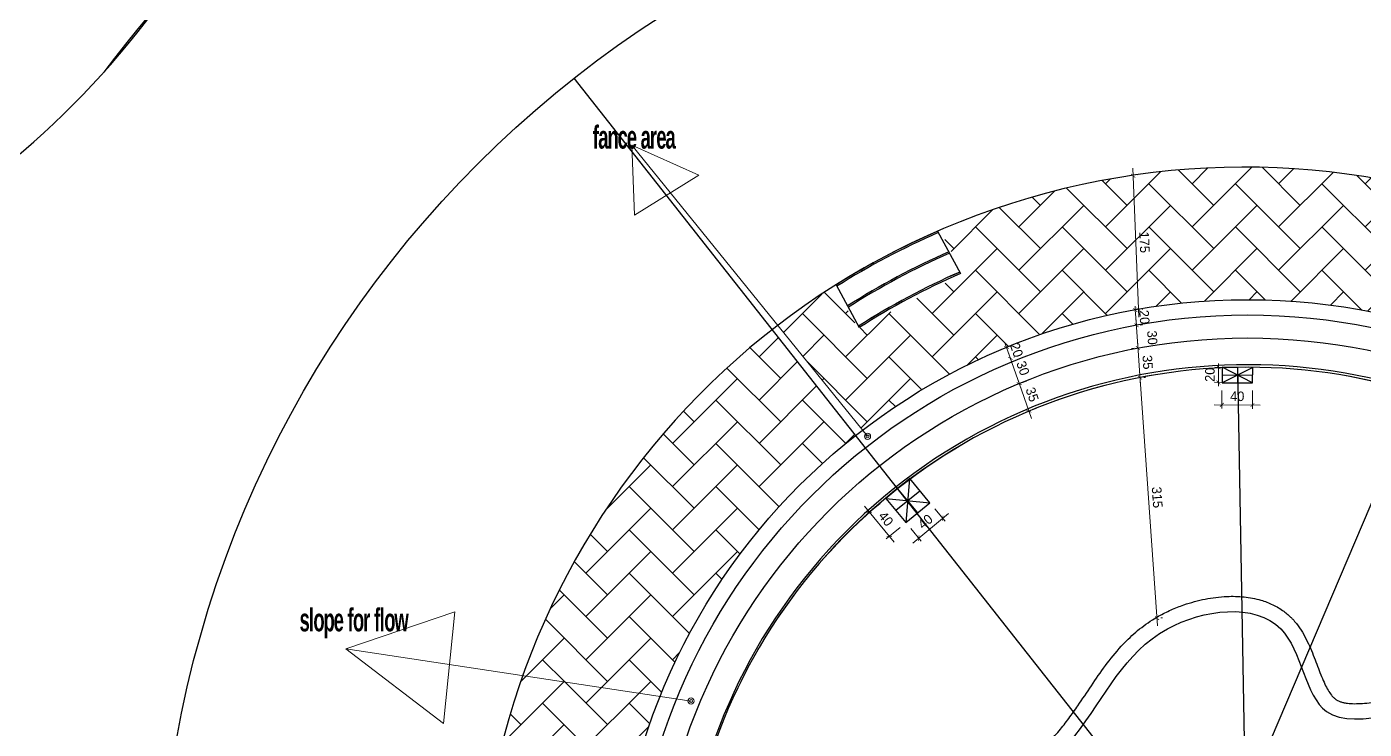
# Model space of a CAD drawing. Header units: inches. Extents: x -291016 to -124071, y 25078 to 137196.
# Drawn here: x -186686 to -184939, y 42354 to 43272 of the extents above; entities that cross this region are included whole.
import ezdxf

# ---------------------------------------------------------------- set-up
doc = ezdxf.new("R2010")
doc.units = ezdxf.units.IN
doc.header["$MEASUREMENT"] = 0
doc.layers.add('DOOR', color=112, linetype='Continuous', lineweight=20)
doc.layers.add('WALL SEC', color=7, linetype='Continuous', lineweight=50)
doc.dimstyles.new('50PEA1', dxfattribs={"dimscale": 0, "dimtxt": 12.5, "dimasz": 5, "dimexe": 5, "dimexo": 10, "dimgap": 5, "dimtad": 1, "dimdec": 0, "dimdsep": 46, "dimtxsty": 'Standard', "dimblk1": 'ARCHTICK', "dimblk2": 'ARCHTICK', "dimsah": 1, "dimcen": 2.5, "dimdle": 10, "dimclrd": 8, "dimclre": 8, "dimclrt": 7, "dimadec": 0, "dimazin": 0, "dimtfac": 1, "dimtdec": 0, "dimtix": 1, "dimtmove": 2, "dimatfit": 3, "dimldrblk": 'ARCHTICK', "dimfxl": 1, "dimtolj": 1, "dimtzin": 0, "dimlwd": 13, "dimlwe": 13, "dimarcsym": 0})
pattern_1 = [(45, (-217295, 2054.5), (4e-15, 56.568542), [120, -40]), (135, (-217266.716, 2082.784), (4e-15, 56.568542), [120, -40])]

# ---------------------------------------------------------------- blocks, each defined once
blk = doc.blocks.new('_ArchTick')
at = {"color": 0, "const_width": 0.15}
blk.add_lwpolyline([(-0.5, -0.5), (0.5, 0.5)], dxfattribs=at)
blk = doc.blocks.new('*D253')
at = {"layer": 'Defpoints', "color": 0, "linetype": 'Continuous', "ltscale": 0.2, "transparency": 16777216}
for p in [(-185506.5, 42649.6), (-185537.8, 42623.8), (-185489.7, 42629.3)]:
    blk.add_point(p, dxfattribs=at)
at = {"layer": 'DOOR', "color": 8, "lineweight": 13, "ltscale": 0.2, "transparency": 16777216}
blk.add_line((-185528.7, 42597), (-185482, 42635.7), dxfattribs=at)
at = {"layer": 'DOOR', "color": 8, "linetype": 'Continuous', "lineweight": 13, "ltscale": 0.2, "transparency": 16777216}
for p, q in [((-185500.1, 42641.9), (-185486.5, 42625.4)), ((-185531.5, 42616.1), (-185517.8, 42599.6))]:
    blk.add_line(p, q, dxfattribs=at)
at = {"layer": 'DOOR', "color": 8, "linetype": 'Continuous', "lineweight": 13, "ltscale": 0.2, "transparency": 16777216, "xscale": 5, "yscale": 5, "zscale": 5}
for p, rotation in [((-185489.7, 42629.3), 39.55422787018), ((-185521, 42603.4), 219.5542278701799)]:
    blk.add_blockref('_ArchTick', p, dxfattribs=dict(at, rotation=rotation))
at = {"layer": 'DOOR', "color": 7, "linetype": 'Continuous', "ltscale": 0.2, "transparency": 16777216, "insert": (-185512.5, 42625), "char_height": 12.5, "attachment_point": 5, "rotation": 39.5542}
blk.add_mtext('\\A1;40', dxfattribs=at)
blk = doc.blocks.new('*D254')
at = {"layer": 'Defpoints', "color": 0, "linetype": 'Continuous', "ltscale": 0.2, "transparency": 16777216}
for p in [(-185563.9, 42655.3), (-185537.8, 42623.8), (-185559.7, 42605.7)]:
    blk.add_point(p, dxfattribs=at)
at = {"layer": 'DOOR', "color": 8, "lineweight": 13, "ltscale": 0.2, "transparency": 16777216}
blk.add_line((-185592.1, 42645), (-185553.3, 42598), dxfattribs=at)
at = {"layer": 'DOOR', "color": 8, "linetype": 'Continuous', "lineweight": 13, "ltscale": 0.2, "transparency": 16777216}
for p, q in [((-185571.6, 42648.9), (-185589.6, 42634.1)), ((-185545.5, 42617.4), (-185563.5, 42602.6))]:
    blk.add_line(p, q, dxfattribs=at)
at = {"layer": 'DOOR', "color": 8, "linetype": 'Continuous', "lineweight": 13, "ltscale": 0.2, "transparency": 16777216, "xscale": 5, "yscale": 5, "zscale": 5}
for p, rotation in [((-185585.7, 42637.3), 129.5542278701934), ((-185559.7, 42605.7), 309.5542278701934)]:
    blk.add_blockref('_ArchTick', p, dxfattribs=dict(at, rotation=rotation))
at = {"layer": 'DOOR', "color": 7, "linetype": 'Continuous', "ltscale": 0.2, "transparency": 16777216, "insert": (-185564, 42628.7), "char_height": 12.5, "attachment_point": 5, "rotation": 309.5542}
blk.add_mtext('\\A1;40', dxfattribs=at)
blk = doc.blocks.new('*D255')
at = {"layer": 'Defpoints', "color": 0, "linetype": 'Continuous', "ltscale": 0.2, "transparency": 16777216}
for p in [(-185124.8, 42806.6), (-185084.8, 42806.3), (-185085.1, 42777.4)]:
    blk.add_point(p, dxfattribs=at)
at = {"layer": 'DOOR', "color": 8, "linetype": 'Continuous', "lineweight": 13, "ltscale": 0.2, "transparency": 16777216}
for p, q in [((-185124.9, 42796.6), (-185125.1, 42772.7)), ((-185084.9, 42796.3), (-185085.1, 42772.4))]:
    blk.add_line(p, q, dxfattribs=at)
at = {"layer": 'DOOR', "color": 8, "lineweight": 13, "ltscale": 0.2, "transparency": 16777216}
blk.add_line((-185135.1, 42777.8), (-185075.1, 42777.3), dxfattribs=at)
at = {"layer": 'DOOR', "color": 8, "linetype": 'Continuous', "lineweight": 13, "ltscale": 0.2, "transparency": 16777216, "xscale": 5, "yscale": 5, "zscale": 5}
for p, rotation in [((-185125.1, 42777.7), 179.5496749645594), ((-185085.1, 42777.4), 359.5496749645595)]:
    blk.add_blockref('_ArchTick', p, dxfattribs=dict(at, rotation=rotation))
at = {"layer": 'DOOR', "color": 7, "linetype": 'Continuous', "ltscale": 0.2, "transparency": 16777216, "insert": (-185105, 42788.8), "char_height": 12.5, "attachment_point": 5, "rotation": 359.5497}
blk.add_mtext('\\A1;40', dxfattribs=at)
blk = doc.blocks.new('*D256')
at = {"layer": 'Defpoints', "color": 0, "linetype": 'Continuous', "ltscale": 0.2, "transparency": 16777216}
for p in [(-185084.7, 42826.5), (-185129.6, 42806.9), (-185084.8, 42806.5)]:
    blk.add_point(p, dxfattribs=at)
at = {"layer": 'DOOR', "color": 8, "lineweight": 13, "ltscale": 0.2, "transparency": 16777216}
for p, q in [((-185129.4, 42826.9), (-185129.4, 42831.9)), ((-185129.4, 42826.9), (-185129.6, 42806.9)), ((-185129.6, 42806.9), (-185129.6, 42801.9))]:
    blk.add_line(p, q, dxfattribs=at)
at = {"layer": 'DOOR', "color": 8, "linetype": 'Continuous', "lineweight": 13, "ltscale": 0.2, "transparency": 16777216}
for p, q in [((-185094.7, 42826.6), (-185134.4, 42826.9)), ((-185094.8, 42806.6), (-185134.6, 42806.9))]:
    blk.add_line(p, q, dxfattribs=at)
at = {"layer": 'DOOR', "color": 8, "linetype": 'Continuous', "lineweight": 13, "ltscale": 0.2, "transparency": 16777216, "xscale": 5, "yscale": 5, "zscale": 5}
for p, rotation in [((-185129.4, 42826.9), 269.5496749646015), ((-185129.6, 42806.9), 89.5496749646015)]:
    blk.add_blockref('_ArchTick', p, dxfattribs=dict(at, rotation=rotation))
at = {"layer": 'DOOR', "color": 7, "linetype": 'Continuous', "ltscale": 0.2, "transparency": 16777216, "insert": (-185140.7, 42817), "char_height": 12.5, "attachment_point": 5, "rotation": 89.5497}
blk.add_mtext('\\A1;20', dxfattribs=at)
blk = doc.blocks.new('*D265')
at = {"layer": 'Defpoints', "color": 0, "linetype": 'Continuous', "ltscale": 0.2, "transparency": 16777216}
for p in [(-185408.3, 42852), (-185405.1, 42837.1), (-185401.4, 42838.4)]:
    blk.add_point(p, dxfattribs=at)
at = {"layer": 'DOOR', "color": 8, "lineweight": 13, "ltscale": 0.2, "transparency": 16777216}
for p, q in [((-185406.5, 42852.7), (-185408.1, 42857.4)), ((-185406.5, 42852.7), (-185401.4, 42838.4)), ((-185401.4, 42838.4), (-185399.8, 42833.7))]:
    blk.add_line(p, q, dxfattribs=at)
at = {"layer": 'DOOR', "color": 8, "linetype": 'Continuous', "lineweight": 13, "ltscale": 0.2, "transparency": 16777216}
for p, q in [((-185398.9, 42855.3), (-185401.7, 42854.3)), ((-185395.6, 42840.5), (-185396.7, 42840.1))]:
    blk.add_line(p, q, dxfattribs=at)
at = {"layer": 'DOOR', "color": 8, "linetype": 'Continuous', "lineweight": 13, "ltscale": 0.2, "transparency": 16777216, "xscale": 5, "yscale": 5, "zscale": 5}
for p, rotation in [((-185406.5, 42852.7), 289.3852205247622), ((-185401.4, 42838.4), 109.3852205247622)]:
    blk.add_blockref('_ArchTick', p, dxfattribs=dict(at, rotation=rotation))
at = {"layer": 'DOOR', "color": 7, "linetype": 'Continuous', "ltscale": 0.2, "transparency": 16777216, "insert": (-185393.3, 42849.3), "char_height": 12.5, "attachment_point": 5, "rotation": 289.3852}
blk.add_mtext('\\A1;20', dxfattribs=at)
blk = doc.blocks.new('*D266')
at = {"layer": 'Defpoints', "color": 0, "linetype": 'Continuous', "ltscale": 0.2, "transparency": 16777216}
for p in [(-185405.1, 42837.1), (-185391.4, 42804.7), (-185389.8, 42805.3)]:
    blk.add_point(p, dxfattribs=at)
at = {"layer": 'DOOR', "color": 8, "lineweight": 13, "ltscale": 0.2, "transparency": 16777216}
blk.add_line((-185404.8, 42847.8), (-185386.5, 42795.9), dxfattribs=at)
at = {"layer": 'DOOR', "color": 8, "linetype": 'Continuous', "lineweight": 13, "ltscale": 0.2, "transparency": 16777216}
for p, q in [((-185395.6, 42840.5), (-185396.7, 42840.1)), ((-185382, 42808), (-185385.1, 42807))]:
    blk.add_line(p, q, dxfattribs=at)
at = {"layer": 'DOOR', "color": 8, "linetype": 'Continuous', "lineweight": 13, "ltscale": 0.2, "transparency": 16777216, "xscale": 5, "yscale": 5, "zscale": 5}
for p, rotation in [((-185401.4, 42838.4), 109.3852205247622), ((-185389.8, 42805.3), 289.3852205247622)]:
    blk.add_blockref('_ArchTick', p, dxfattribs=dict(at, rotation=rotation))
at = {"layer": 'DOOR', "color": 7, "linetype": 'Continuous', "ltscale": 0.2, "transparency": 16777216, "insert": (-185385, 42825.6), "char_height": 12.5, "attachment_point": 5, "rotation": 289.3852}
blk.add_mtext('\\A1;30', dxfattribs=at)
blk = doc.blocks.new('*D267')
at = {"layer": 'Defpoints', "color": 0, "linetype": 'Continuous', "ltscale": 0.2, "transparency": 16777216}
for p in [(-185389.8, 42805.3), (-185377.2, 42769.4), (-185377.2, 42769.4)]:
    blk.add_point(p, dxfattribs=at)
at = {"layer": 'DOOR', "color": 8, "lineweight": 13, "ltscale": 0.2, "transparency": 16777216}
blk.add_line((-185393.1, 42814.7), (-185373.8, 42759.9), dxfattribs=at)
at = {"layer": 'DOOR', "color": 8, "linetype": 'Continuous', "lineweight": 13, "ltscale": 0.2, "transparency": 16777216}
for p, q in [((-185380.4, 42808.6), (-185385.1, 42807)), ((-185367.7, 42772.7), (-185372.4, 42771))]:
    blk.add_line(p, q, dxfattribs=at)
at = {"layer": 'DOOR', "color": 8, "linetype": 'Continuous', "lineweight": 13, "ltscale": 0.2, "transparency": 16777216, "xscale": 5, "yscale": 5, "zscale": 5}
for p, rotation in [((-185389.8, 42805.3), 109.3748706665075), ((-185377.2, 42769.4), 289.3748706665075)]:
    blk.add_blockref('_ArchTick', p, dxfattribs=dict(at, rotation=rotation))
at = {"layer": 'DOOR', "color": 7, "linetype": 'Continuous', "ltscale": 0.2, "transparency": 16777216, "insert": (-185372.9, 42791.1), "char_height": 12.5, "attachment_point": 5, "rotation": 289.3749}
blk.add_mtext('\\A1;35', dxfattribs=at)
blk = doc.blocks.new('*D284')
at = {"layer": 'Defpoints', "color": 0, "linetype": 'Continuous', "ltscale": 0.2, "transparency": 16777216}
for p in [(-185234.9, 42812.8), (-185231.9, 42813), (-185212.6, 42498.5)]:
    blk.add_point(p, dxfattribs=at)
at = {"layer": 'DOOR', "color": 8, "lineweight": 13, "ltscale": 0.2, "transparency": 16777216}
blk.add_line((-185209, 42488.8), (-185232.6, 42823), dxfattribs=at)
at = {"layer": 'DOOR', "color": 8, "linetype": 'Continuous', "lineweight": 13, "ltscale": 0.2, "transparency": 16777216}
for p, q in [((-185224.9, 42813.5), (-185226.9, 42813.3)), ((-185202.6, 42499.2), (-185204.7, 42499.1))]:
    blk.add_line(p, q, dxfattribs=at)
at = {"layer": 'DOOR', "color": 8, "linetype": 'Continuous', "lineweight": 13, "ltscale": 0.2, "transparency": 16777216, "xscale": 5, "yscale": 5, "zscale": 5}
for p, rotation in [((-185231.9, 42813), 94.04665995779764), ((-185209.7, 42498.7), 274.0466599577976)]:
    blk.add_blockref('_ArchTick', p, dxfattribs=dict(at, rotation=rotation))
at = {"layer": 'DOOR', "color": 7, "linetype": 'Continuous', "ltscale": 0.2, "transparency": 16777216, "insert": (-185209.6, 42656.7), "char_height": 12.5, "attachment_point": 5, "rotation": 274.0467}
blk.add_mtext('\\A1;315', dxfattribs=at)
blk = doc.blocks.new('*D285')
at = {"layer": 'Defpoints', "color": 0, "linetype": 'Continuous', "ltscale": 0.2, "transparency": 16777216}
for p in [(-185234.7, 42851.9), (-185233.3, 42852), (-185234.9, 42812.8)]:
    blk.add_point(p, dxfattribs=at)
at = {"layer": 'DOOR', "color": 8, "linetype": 'Continuous', "lineweight": 13, "ltscale": 0.2, "transparency": 16777216}
for p, q in [((-185243.3, 42851.3), (-185239.7, 42851.6)), ((-185224.9, 42813.5), (-185226.9, 42813.3))]:
    blk.add_line(p, q, dxfattribs=at)
at = {"layer": 'DOOR', "color": 8, "lineweight": 13, "ltscale": 0.2, "transparency": 16777216}
blk.add_line((-185231.2, 42803), (-185235.4, 42861.9), dxfattribs=at)
at = {"layer": 'DOOR', "color": 8, "linetype": 'Continuous', "lineweight": 13, "ltscale": 0.2, "transparency": 16777216, "xscale": 5, "yscale": 5, "zscale": 5}
for p, rotation in [((-185234.7, 42851.9), 94.04665995733652), ((-185231.9, 42813), 274.0466599573365)]:
    blk.add_blockref('_ArchTick', p, dxfattribs=dict(at, rotation=rotation))
at = {"layer": 'DOOR', "color": 7, "linetype": 'Continuous', "ltscale": 0.2, "transparency": 16777216, "insert": (-185222.1, 42833.3), "char_height": 12.5, "attachment_point": 5, "rotation": 274.0467}
blk.add_mtext('\\A1;35', dxfattribs=at)
blk = doc.blocks.new('*D286')
at = {"layer": 'Defpoints', "color": 0, "linetype": 'Continuous', "ltscale": 0.2, "transparency": 16777216}
for p in [(-185238.8, 42881.5), (-185236.8, 42881.7), (-185233.3, 42852)]:
    blk.add_point(p, dxfattribs=at)
at = {"layer": 'DOOR', "color": 8, "lineweight": 13, "ltscale": 0.2, "transparency": 16777216}
blk.add_line((-185234, 42842), (-185237.5, 42891.6), dxfattribs=at)
at = {"layer": 'DOOR', "color": 8, "linetype": 'Continuous', "lineweight": 13, "ltscale": 0.2, "transparency": 16777216}
for p, q in [((-185228.8, 42882.2), (-185231.8, 42882)), ((-185243.3, 42851.3), (-185239.7, 42851.6))]:
    blk.add_line(p, q, dxfattribs=at)
at = {"layer": 'DOOR', "color": 8, "linetype": 'Continuous', "lineweight": 13, "ltscale": 0.2, "transparency": 16777216, "xscale": 5, "yscale": 5, "zscale": 5}
for p, rotation in [((-185236.8, 42881.7), 94.04665995733652), ((-185234.7, 42851.9), 274.0466599573365)]:
    blk.add_blockref('_ArchTick', p, dxfattribs=dict(at, rotation=rotation))
at = {"layer": 'DOOR', "color": 7, "linetype": 'Continuous', "ltscale": 0.2, "transparency": 16777216, "insert": (-185216, 42865.5), "char_height": 12.5, "attachment_point": 5, "rotation": 274.0467}
blk.add_mtext('\\A1;30', dxfattribs=at)
blk = doc.blocks.new('*D287')
at = {"layer": 'Defpoints', "color": 0, "linetype": 'Continuous', "ltscale": 0.2, "transparency": 16777216}
for p in [(-185242.5, 42901.2), (-185238.2, 42901.5), (-185238.8, 42881.5)]:
    blk.add_point(p, dxfattribs=at)
at = {"layer": 'DOOR', "color": 8, "lineweight": 13, "ltscale": 0.2, "transparency": 16777216}
for p, q in [((-185238.2, 42901.5), (-185238.5, 42906.5)), ((-185236.8, 42881.7), (-185238.2, 42901.5)), ((-185236.8, 42881.7), (-185236.4, 42876.7))]:
    blk.add_line(p, q, dxfattribs=at)
at = {"layer": 'DOOR', "color": 8, "linetype": 'Continuous', "lineweight": 13, "ltscale": 0.2, "transparency": 16777216}
for p, q in [((-185232.5, 42901.9), (-185233.2, 42901.9)), ((-185228.8, 42882.2), (-185231.8, 42882))]:
    blk.add_line(p, q, dxfattribs=at)
at = {"layer": 'DOOR', "color": 8, "linetype": 'Continuous', "lineweight": 13, "ltscale": 0.2, "transparency": 16777216, "xscale": 5, "yscale": 5, "zscale": 5}
for p, rotation in [((-185238.2, 42901.5), 274.0466599573365), ((-185236.8, 42881.7), 94.04665995733652)]:
    blk.add_blockref('_ArchTick', p, dxfattribs=dict(at, rotation=rotation))
at = {"layer": 'DOOR', "color": 7, "linetype": 'Continuous', "ltscale": 0.2, "transparency": 16777216, "insert": (-185226.3, 42892.4), "char_height": 12.5, "attachment_point": 5, "rotation": 274.0467}
blk.add_mtext('\\A1;20', dxfattribs=at)
blk = doc.blocks.new('*D715')
at = {"color": 8, "lineweight": 13, "transparency": 16777216}
for p, q in [((-185241.3, 43087.2), (-185233.6, 42892.1)), ((-185235.6, 43077.4), (-185235.9, 43077.4)), ((-185228.7, 42902.3), (-185229, 42902.3))]:
    blk.add_line(p, q, dxfattribs=at)
at = {"layer": 'Defpoints', "color": 0, "transparency": 16777216}
for p in [(-185245.6, 43077), (-185238.6, 42901.9), (-185234, 42902.1)]:
    blk.add_point(p, dxfattribs=at)
at = {"color": 8, "lineweight": 13, "transparency": 16777216, "xscale": 5, "yscale": 5, "zscale": 5}
for p, rotation in [((-185240.9, 43077.2), 92.26674596335054), ((-185234, 42902.1), 272.2667459633506)]:
    blk.add_blockref('_ArchTick', p, dxfattribs=dict(at, rotation=rotation))
at = {"color": 7, "transparency": 16777216, "insert": (-185226.2, 42990.1), "char_height": 12.5, "attachment_point": 5, "rotation": 272.2667}
blk.add_mtext('\\A1;175', dxfattribs=at)
blk = doc.blocks.new('*D716')
at = {"color": 8, "lineweight": 13, "transparency": 16777216}
for p in [(-184285.9, 42472.9), (-185091.5, 42088.1)]:
    blk.add_line(p, (-184345.3, 42444.5), dxfattribs=at)
at = {"layer": 'Defpoints', "color": 0, "transparency": 16777216}
for p in [(-184345.3, 42444.5), (-185091.5, 42088.1)]:
    blk.add_point(p, dxfattribs=at)
at = {"color": 8, "lineweight": 13, "transparency": 16777216, "xscale": 5, "yscale": 5, "zscale": 5, "rotation": 205.5302387783301}
blk.add_blockref('_ArchTick', (-184345.3, 42444.5), dxfattribs=at)
at = {"color": 7, "transparency": 16777216, "insert": (-184315.9, 42471), "char_height": 12.5, "attachment_point": 5, "rotation": 25.5302}
blk.add_mtext('\\A1;R827', dxfattribs=at)

msp = doc.modelspace()

# ---------------------------------------------------------------- hatches: boundary and pattern name
h = msp.add_hatch()
h.set_pattern_fill('AR-HBONE', color=3, scale=10, style=0)
h.set_pattern_definition(pattern_1)
h.paths.add_polyline_path([(-184834.1718, 42874.0452), (-184766.8004, 43032.4004, 0.188201684), (-185493.4775, 43005.9481), (-185463.5, 42949), (-185600, 42877), (-185631.6009, 42932.8702, 0.022479327), (-185705.2856, 42881.3937), (-185594.5172, 42744.5516, -0.247438312)])
h = msp.add_hatch()
h.set_pattern_fill('AR-HBONE', color=3, scale=10, style=0)
h.set_pattern_definition(pattern_1)
h.paths.add_polyline_path([(-185603.3318, 42737.7024), (-185712.2781, 42875.9761, 0.142173352), (-186038.3636, 42423.7805), (-185858.8204, 42396.6033, -0.13104473)])
h = msp.add_hatch()
h.set_pattern_fill('AR-HBONE', color=3, scale=10, style=0)
h.set_pattern_definition(pattern_1)
h.paths.add_polyline_path([(-185858.8204, 42396.6033), (-186038.3636, 42423.7805, 0.165688815), (-186047.3371, 41778.7038), (-185878.3135, 41833.4193, -0.078427489), (-185918.5112, 42088.1158, -0.095858582)])

# ---------------------------------------------------------------- linework, layer by layer
at = {"color": 1}
for p, q in [((-185091.5207, 42088.1158), (-185971.2659, 43204.6812)), ((-185084.6828, 42826.5448), (-185124.8407, 42806.6129)), ((-185124.7606, 42816.7981), (-185084.7614, 42816.5451)), ((-185084.84, 42806.5454), (-185124.6815, 42826.8592)), ((-185104.6822, 42826.702), (-185091.5207, 42088.1158)), ((-185084.84, 42806.5454), (-185084.6828, 42826.5448)), ((-185533.0334, 42680.7879), (-185537.8191, 42623.7689)), ((-185563.8743, 42655.3155), (-185506.4882, 42649.6459)), ((-185551.1381, 42639.8951), (-185519.5158, 42665.4192)), ((-185522.1536, 42636.7074), (-185548.4538, 42668.0517))]:
    msp.add_line(p, q, dxfattribs=at)
at = {"color": 3}
for p, q in [((-184711.4681, 43162.4579), (-185644.4681, 40969.4579)), ((-185496.3746, 43004.6201), (-185466.5833, 42949.4415)), ((-185628.9921, 42934.5177), (-185598.7223, 42878.7623))]:
    msp.add_line(p, q, dxfattribs=at)
for p, q in [((-185084.6828, 42826.5448), (-185124.6815, 42826.8592)), ((-185104.6822, 42826.702), (-185104.8413, 42806.4557))]:
    msp.add_line(p, q)
at = {"color": 1}
for points in [[(-185084.6828, 42826.5448), (-185124.6815, 42826.8592), (-185124.8407, 42806.6129), (-185084.8419, 42806.2985)], [(-185563.8743, 42655.3155), (-185537.8191, 42623.7689), (-185506.4882, 42649.6459), (-185532.5434, 42681.1926)]]:
    msp.add_lwpolyline(points, close=True, dxfattribs=at)
at = {"color": 3}
msp.add_circle((-185091.5125, 42088.0213), 1421.582, dxfattribs=at)
for centre, radius in [((-185091.5207, 42088.1158), 826.9905), ((-185091.5207, 42090.1064), 805), ((-185091.5207, 42090.1064), 775)]:
    msp.add_circle(centre, radius)
for centre, radius, start, end in [((-185091.5207, 42088.1158), 1869.9568, 120.442404, 143.0409979), ((-185096.2452, 42088.0743), 1000.1429, 296.7260256, 273.1627388), ((-185096.6019, 42087.8499), 1000.1429, 113.5604032, 122.1619494), ((-185096.6019, 42087.8499), 998.1429, 113.5604032, 122.1619494), ((-185091.7543, 42089.5681), 970, 113.7119644, 122.5810531), ((-185091.7543, 42089.5681), 968, 113.7119644, 122.5810531), ((-185091.7543, 42089.5681), 940, 113.5631221, 122.7158652), ((-185091.5207, 42090.1064), 740, 247.4979133, 207.3845246)]:
    msp.add_arc(centre, radius, start, end)
for centre, radius, start, end in [((-187427.9932, 43967.6722), 1131.2846, 266.832627, 324.2535773), ((-185077.4618, 42063.096), 970, 113.7119644, 122.5810531), ((-185077.4618, 42063.096), 968, 113.7119644, 122.5810531)]:
    msp.add_arc(centre, radius, start, end, dxfattribs=at)
at = {"color": 1}
msp.add_arc((-185091.5207, 42088.1158), 738.7034, 51.3436066, 200.9954952, dxfattribs=at)
for points, knots in [([(-185723.0871, 42213.1158), (-185696.3368, 42236.887), (-185643.3212, 42283.9984), (-185547.7445, 42168.5477), (-185526.6539, 42288.0499), (-185459.6663, 42288.3016), (-185390.1596, 42269.6697), (-185289.475, 42363.0487), (-185235.6958, 42498.9159), (-185024.5303, 42526.7664), (-185011.6534, 42316.0059), (-184768.6603, 42441.8444), (-184765.9918, 42231.9393), (-184747.9936, 42111.2251), (-184649.3199, 42048.752), (-184532.0999, 42037.7829), (-184511.78, 41982.5439), (-184508.4263, 41966.2169)], [0, 0, 0, 0, 92.046223384, 182.423928879, 271.353775752, 303.305263135, 370.859381574, 478.895513834, 663.749032029, 811.818670599, 935.358058945, 1106.207760181, 1293.36084209, 1368.716786311, 1475.605370169, 1615.505739793, 1665.653638397, 1665.653638397, 1665.653638397, 1665.653638397]), ([(-185564.8596, 42232.5284), (-185564.6875, 42232.7029), (-185564.4945, 42232.9084), (-185563.8642, 42233.6168), (-185563.3764, 42234.2122), (-185562.3129, 42235.6277), (-185561.7371, 42236.4474), (-185560.1457, 42238.8581), (-185559.0828, 42240.6089), (-185556.8603, 42244.4931), (-185555.6996, 42246.6263), (-185553.2868, 42251.1598), (-185552.0343, 42253.5602), (-185549.4169, 42258.5303), (-185548.052, 42261.1002), (-185545.1696, 42266.3249), (-185543.6524, 42268.9799), (-185540.4043, 42274.3002), (-185538.6738, 42276.966), (-185534.9096, 42282.2338), (-185532.876, 42284.8372), (-185528.3795, 42289.8848), (-185525.915, 42292.3314), (-185521.1116, 42296.3149), (-185518.9005, 42297.9236), (-185515.7651, 42299.8378), (-185515.0029, 42300.2779), (-185513.5773, 42301.0523), (-185512.9185, 42301.3918), (-185511.6025, 42302.0347), (-185510.9424, 42302.3399), (-185508.9592, 42303.208), (-185507.6332, 42303.7238), (-185503.5087, 42305.1547), (-185500.7233, 42305.8718), (-185495.26, 42306.9281), (-185492.5808, 42307.268), (-185487.3529, 42307.6887), (-185484.8032, 42307.7692), (-185479.841, 42307.7634), (-185477.4281, 42307.6766), (-185473.8195, 42307.4701), (-185472.5721, 42307.3835), (-185469.9764, 42307.1808), (-185468.6238, 42307.0619), (-185465.9384, 42306.8043), (-185464.6085, 42306.6657), (-185460.6569, 42306.228), (-185458.0736, 42305.9068), (-185450.3026, 42304.8857), (-185445.2843, 42304.1498), (-185435.721, 42302.8633), (-185431.1767, 42302.3133), (-185422.6187, 42301.6169), (-185418.6082, 42301.4713), (-185413.4215, 42301.6402), (-185412.0049, 42301.7282), (-185409.7953, 42301.938), (-185408.9762, 42302.0329), (-185407.2412, 42302.2722), (-185406.3153, 42302.4241), (-185404.4542, 42302.7775), (-185403.5216, 42302.9785), (-185400.716, 42303.6545), (-185398.8352, 42304.2025), (-185393.2778, 42306.0956), (-185389.5676, 42307.7081), (-185382.0939, 42311.6268), (-185378.3319, 42313.9326), (-185370.8236, 42319.1587), (-185367.078, 42322.0784), (-185359.6681, 42328.422), (-185356.0038, 42331.8455), (-185347.3629, 42340.5253), (-185342.452, 42345.9644), (-185335.5325, 42354.2156), (-185333.3759, 42356.8772), (-185329.1492, 42362.251), (-185327.0771, 42364.9657), (-185320.959, 42373.1816), (-185317.0114, 42378.7553), (-185307.1929, 42393.0021), (-185301.4069, 42401.7607), (-185289.6127, 42419.3071), (-185283.6045, 42428.0956), (-185270.7997, 42445.3872), (-185264.001, 42453.8921), (-185250.6867, 42468.4056), (-185244.4418, 42474.548), (-185230.8707, 42486.1765), (-185223.544, 42491.661), (-185212.8777, 42498.3998), (-185210.097, 42500.0579), (-185204.7098, 42503.0769), (-185202.1219, 42504.4483), (-185196.8568, 42507.086), (-185194.1776, 42508.3535), (-185186.0162, 42511.9968), (-185180.4106, 42514.2134), (-185165.7074, 42519.3098), (-185156.4339, 42521.8537), (-185137.6214, 42525.6073), (-185128.0825, 42526.8182), (-185111.0272, 42527.5533), (-185103.5007, 42527.3751), (-185088.6384, 42525.8273), (-185081.3002, 42524.4577), (-185068.8285, 42520.8101), (-185063.607, 42518.8483), (-185053.5252, 42514.0089), (-185048.6647, 42511.1295), (-185042.3153, 42506.4461), (-185040.5871, 42505.066), (-185037.6467, 42502.5181), (-185036.4131, 42501.3829), (-185034.2836, 42499.2991), (-185033.3736, 42498.3652), (-185030.7873, 42495.5853), (-185029.1815, 42493.6965), (-185024.7654, 42488.0822), (-185022.1878, 42484.2511), (-185017.5071, 42476.4432), (-185015.4032, 42472.4651), (-185011.5239, 42464.4627), (-185009.7486, 42460.4378), (-185006.411, 42452.4321), (-185004.8489, 42448.451), (-185001.8455, 42440.629), (-185000.4043, 42436.788), (-184997.5692, 42429.3531), (-184996.1752, 42425.7593), (-184993.3817, 42418.9382), (-184991.9817, 42415.7111), (-184989.1523, 42409.7525), (-184987.7224, 42407.0218), (-184984.8526, 42402.1778), (-184983.4135, 42400.067), (-184980.9695, 42396.9986), (-184979.9525, 42395.8833), (-184978.5106, 42394.5056), (-184978.0638, 42394.1084), (-184977.2994, 42393.4767), (-184976.9794, 42393.2271), (-184976.2585, 42392.6966), (-184975.8448, 42392.4148), (-184974.9774, 42391.8685), (-184974.5256, 42391.6054), (-184973.1063, 42390.8437), (-184972.0745, 42390.3722), (-184969.8057, 42389.5067), (-184968.5687, 42389.1131), (-184965.8797, 42388.4186), (-184964.4278, 42388.118), (-184960.2593, 42387.4543), (-184957.3537, 42387.1896), (-184951.049, 42386.9805), (-184947.6514, 42387.0356), (-184940.4713, 42387.4345), (-184936.6892, 42387.7777), (-184928.837, 42388.6919), (-184924.7669, 42389.2625), (-184914.3122, 42390.8833), (-184907.7986, 42392.0303), (-184894.5324, 42394.3877), (-184887.7798, 42395.598), (-184874.2012, 42397.7784), (-184867.3756, 42398.7495), (-184855.2926, 42399.959), (-184850.0294, 42400.314), (-184839.5293, 42400.482), (-184834.2907, 42400.2967), (-184825.2914, 42399.2761), (-184821.5223, 42398.6339), (-184815.9524, 42397.2559), (-184814.1336, 42396.7367), (-184811.2031, 42395.7707), (-184810.083, 42395.3701), (-184807.8787, 42394.5166), (-184806.7915, 42394.0632), (-184803.5785, 42392.6253), (-184801.5011, 42391.5632), (-184795.9705, 42388.3756), (-184792.6697, 42386.054), (-184786.5491, 42380.9582), (-184783.7287, 42378.1853), (-184778.5414, 42372.3044), (-184776.1734, 42369.1966), (-184771.8314, 42362.727), (-184769.8567, 42359.3649), (-184766.2372, 42352.4368), (-184764.5921, 42348.8705), (-184760.5866, 42339.1708), (-184758.4628, 42332.888), (-184754.7659, 42319.961), (-184753.1937, 42313.3159), (-184750.4571, 42299.7693), (-184749.2932, 42292.8676), (-184747.2577, 42278.9257), (-184746.3864, 42271.8856), (-184744.4416, 42254.2288), (-184743.489, 42243.6062), (-184741.7005, 42222.8398), (-184740.8644, 42212.6953), (-184739.6641, 42200.1614), (-184739.3786, 42197.303), (-184738.7817, 42191.7104), (-184738.47, 42188.9735), (-184737.4739, 42180.9476), (-184736.728, 42175.8439), (-184734.9772, 42166.1633), (-184733.9723, 42161.5872), (-184731.6297, 42152.9757), (-184730.293, 42148.9413), (-184728.0024, 42143.2975), (-184727.1987, 42141.4964), (-184725.7781, 42138.6021), (-184725.1913, 42137.4773), (-184724.0477, 42135.4157), (-184723.4961, 42134.4721), (-184722.3409, 42132.5933), (-184721.739, 42131.6609), (-184719.8605, 42128.8844), (-184718.5111, 42127.0609), (-184713.8687, 42121.2908), (-184710.2005, 42117.4502), (-184701.9938, 42110.0767), (-184697.456, 42106.5451), (-184687.6339, 42099.8438), (-184682.3502, 42096.6744), (-184671.189, 42090.7378), (-184665.3118, 42087.9705), (-184656.6854, 42084.3537), (-184654.1141, 42083.3279), (-184649.3658, 42081.5244), (-184647.2009, 42080.736), (-184642.8092, 42079.1976), (-184640.5853, 42078.4483), (-184633.8424, 42076.2506), (-184629.2523, 42074.8522), (-184616.9755, 42071.2608), (-184609.1869, 42069.1327), (-184593.5636, 42064.7832), (-184585.729, 42062.5624), (-184570.2592, 42057.6702), (-184562.6222, 42055.0006), (-184549.9969, 42049.6926), (-184544.899, 42047.283), (-184535.015, 42041.8205), (-184530.2268, 42038.766), (-184522.1728, 42032.5925), (-184518.8095, 42029.6453), (-184514.2931, 42025.0034), (-184512.9681, 42023.5459), (-184510.8865, 42021.0828), (-184510.1019, 42020.1104), (-184508.586, 42018.1428), (-184507.8525, 42017.1455), (-184505.7234, 42014.1171), (-184504.3993, 42012.0499), (-184500.6427, 42005.6507), (-184498.489, 42001.2003), (-184494.7712, 41992.1022), (-184493.2063, 41987.4534), (-184490.5273, 41978.0209), (-184489.4133, 41973.2364), (-184488.0374, 41966.2112), (-184487.6423, 41964.0073), (-184487.2774, 41961.7956)], [195.360260214, 195.360260214, 195.360260214, 195.360260214, 197.563809676, 197.563809676, 201.970908598, 201.970908598, 206.378007521, 206.378007521, 213.559714228, 213.559714228, 220.741420935, 220.741420935, 227.923127642, 227.923127642, 235.104834349, 235.104834349, 242.286541056, 242.286541056, 249.468247763, 249.468247763, 256.64995447, 256.64995447, 263.831661177, 263.831661177, 269.178316347, 269.178316347, 270.844665093, 270.844665093, 272.226230389, 272.226230389, 273.607795685, 273.607795685, 276.370926276, 276.370926276, 282.222511617, 282.222511617, 288.074096957, 288.074096957, 293.925682297, 293.925682297, 299.777267638, 299.777267638, 302.951140333, 302.951140333, 306.505452892, 306.505452892, 310.059765451, 310.059765451, 317.168390568, 317.168390568, 331.881775467, 331.881775467, 346.595160365, 346.595160365, 361.308545264, 361.308545264, 367.070266791, 367.070266791, 370.564564771, 370.564564771, 374.602479261, 374.602479261, 378.64039375, 378.64039375, 386.716222729, 386.716222729, 402.354536806, 402.354536806, 417.992850883, 417.992850883, 433.63116496, 433.63116496, 449.269479037, 449.269479037, 471.201977689, 471.201977689, 481.414113693, 481.414113693, 491.626249696, 491.626249696, 512.050521703, 512.050521703, 543.244720342, 543.244720342, 574.438918982, 574.438918982, 605.633117622, 605.633117622, 629.906240834, 629.906240834, 654.179364047, 654.179364047, 662.438584083, 662.438584083, 669.75694374, 669.75694374, 677.075303396, 677.075303396, 691.71202271, 691.71202271, 714.653860103, 714.653860103, 737.595697497, 737.595697497, 755.779791039, 755.779791039, 773.963884582, 773.963884582, 787.546453998, 787.546453998, 801.129023415, 801.129023415, 806.381572934, 806.381572934, 810.327974702, 810.327974702, 813.367969669, 813.367969669, 819.252051473, 819.252051473, 830.489496837, 830.489496837, 841.726942202, 841.726942202, 852.964387566, 852.964387566, 864.20183293, 864.20183293, 875.439278294, 875.439278294, 886.676723659, 886.676723659, 897.914169023, 897.914169023, 909.151614387, 909.151614387, 920.389059752, 920.389059752, 928.633734302, 928.633734302, 932.404408878, 932.404408878, 935.158440756, 935.158440756, 938.648193424, 938.648193424, 942.137946092, 942.137946092, 949.117451427, 949.117451427, 956.096956763, 956.096956763, 963.076462098, 963.076462098, 974.800883302, 974.800883302, 986.525304506, 986.525304506, 998.24972571, 998.24972571, 1009.974146914, 1009.974146914, 1027.621735385, 1027.621735385, 1045.269323856, 1045.269323856, 1062.916912327, 1062.916912327, 1076.566407045, 1076.566407045, 1090.215901762, 1090.215901762, 1100.085461121, 1100.085461121, 1104.894353747, 1104.894353747, 1107.880775518, 1107.880775518, 1110.867197288, 1110.867197288, 1116.840040828, 1116.840040828, 1127.339083548, 1127.339083548, 1137.838126268, 1137.838126268, 1148.337168988, 1148.337168988, 1158.836211707, 1158.836211707, 1169.335254427, 1169.335254427, 1186.719982978, 1186.719982978, 1204.104711528, 1204.104711528, 1221.489440078, 1221.489440078, 1238.874168629, 1238.874168629, 1265.06881092, 1265.06881092, 1291.263453212, 1291.263453212, 1299.177027193, 1299.177027193, 1307.090601174, 1307.090601174, 1322.917749136, 1322.917749136, 1338.744897098, 1338.744897098, 1354.57204506, 1354.57204506, 1362.363313622, 1362.363313622, 1367.489921523, 1367.489921523, 1371.947428512, 1371.947428512, 1376.404935501, 1376.404935501, 1385.319949478, 1385.319949478, 1405.044987566, 1405.044987566, 1424.770025653, 1424.770025653, 1444.49506374, 1444.49506374, 1464.220101827, 1464.220101827, 1472.424914647, 1472.424914647, 1479.190075358, 1479.190075358, 1485.955236069, 1485.955236069, 1499.48555749, 1499.48555749, 1521.669774916, 1521.669774916, 1543.853992341, 1543.853992341, 1566.038209767, 1566.038209767, 1581.580736917, 1581.580736917, 1597.123264067, 1597.123264067, 1609.127878715, 1609.127878715, 1614.328157044, 1614.328157044, 1617.593180357, 1617.593180357, 1620.858203669, 1620.858203669, 1627.388250295, 1627.388250295, 1640.706319792, 1640.706319792, 1654.02438929, 1654.02438929, 1667.342458787, 1667.342458787, 1673.391750652, 1673.391750652, 1673.391750652, 1673.391750652])]:
    msp.add_open_spline(points, degree=3, knots=knots)
at = {"layer": 'DOOR', "color": 2, "linetype": 'Continuous', "ltscale": 0.2}
for p, q in [((-185587.9998, 42736.5), (-185895.9998, 43117)), ((-185895.9998, 43117), (-185892.4998, 43025.5)), ((-185808.4998, 43078), (-185895.9998, 43117)), ((-185892.4998, 43025.5), (-185808.4998, 43078)), ((-186269.4311, 42458.7569), (-186126.9998, 42507)), ((-186126.9998, 42507), (-186141.9998, 42361)), ((-185818.4998, 42390.5), (-186269.4311, 42458.7569)), ((-186141.9998, 42361), (-186269.4311, 42458.7569))]:
    msp.add_line(p, q, dxfattribs=at)
for centre, radius in [((-185587.9998, 42736.5), 4.0311), ((-185587.9998, 42736.5), 2), ((-185818.4998, 42390.5), 4.0311), ((-185818.4998, 42390.5), 2)]:
    msp.add_circle(centre, radius, dxfattribs=at)
for centre, radius, start, end in [((-185092.3517, 42092.2039), 734.6015, 90.961764, 128.3563205), ((-185091.0508, 42091.2705), 735.5578, 54.3421964, 91.061863), ((-185095.5404, 42090.1432), 734.2485, 128.0614143, 161.5617236)]:
    msp.add_arc(centre, radius, start, end, dxfattribs=at)

# ---------------------------------------------------------------- texts
at = {"layer": 'WALL SEC', "linetype": 'Continuous', "ltscale": 0.2, "char_height": 30, "width": 257.58934, "attachment_point": 1}
for s, insert in [('{\\fTechnicBold|b0|i0|c2|p2;\\W0.7;\\T0.9;fance area}', (-185946.9998, 43142.5865)), ('{\\fTechnicBold|b0|i0|c2|p2;\\W0.7;\\T0.9;slope for flow}', (-186329.9998, 42511.5865))]:
    msp.add_mtext(s, dxfattribs=dict(at, insert=insert))

# ---------------------------------------------------------------- dimensions: what is measured, and where the dimension line sits
at = {"color": 3}
dim = msp.add_aligned_dim(p1=(-185245.5764, 43077.006), p2=(-185238.6458, 42901.9141), distance=4.6799, dimstyle='50PEA1', override={"dimscale": 1}, dxfattribs=at)
dim.commit()
dim.dimension.update_dxf_attribs({"geometry": '*D715', "text_midpoint": (-185226.1937, 42990.0901)})
dim = msp.add_radius_dim(center=(-185091.5207, 42088.1158), mpoint=(-184345.2792, 42444.5383), dimstyle='50PEA1', override={"dimscale": 1}, dxfattribs=at)
dim.commit()
dim.dimension.update_dxf_attribs({"geometry": '*D716', "text_midpoint": (-184315.9134, 42471.0315)})
at = {"layer": 'DOOR', "color": 2, "linetype": 'Continuous', "ltscale": 0.2}
for base, p1, p2, angle, text, picture, middle in [((-185238.1883, 42901.5171), (-185238.8071, 42881.5176), (-185242.4636, 42901.2146), 274.04666, '20', '*D287', (-185226.264, 42892.3828)), ((-185401.438, 42838.4045), (-185408.3354, 42852.0149), (-185405.0549, 42837.1318), 109.3852205, '20', '*D265', (-185393.3364, 42849.2738)), ((-185389.7898, 42805.3005), (-185405.0549, 42837.1318), (-185391.4499, 42804.7164), 109.3852205, '30', '*D266', (-185385.0017, 42825.5866)), ((-185234.6801, 42851.9277), (-185234.8519, 42812.7805), (-185233.3181, 42852.024), 274.04666, '35', '*D285', (-185222.0807, 42833.2515))]:
    dim = msp.add_linear_dim(base=base, p1=p1, p2=p2, angle=angle, text=text, dimstyle='50PEA1', override={"dimscale": 1}, dxfattribs=at)
    dim.commit()
    dim.dimension.update_dxf_attribs({"geometry": picture, "text_midpoint": middle})
dim = msp.add_linear_dim(base=(-185236.7836, 42881.6608), p1=(-185233.3181, 42852.024), p2=(-185238.8071, 42881.5176), angle=274.04666, text='30', dimstyle='50PEA1', override={"dimscale": 1}, dxfattribs=at)
dim.commit()
dim.dimension.update_dxf_attribs({"geometry": '*D286', "text_midpoint": (-185215.9998, 42865.5), "dimtype": 128})
for p1, p2, distance, picture, middle in [((-185084.6828, 42826.5448), (-185084.84, 42806.5454), -44.7131, '*D256', (-185140.7227, 42816.9849)), ((-185212.6198, 42498.5238), (-185234.8519, 42812.7805), -2.934, '*D284', (-185209.5872, 42656.6531)), ((-185124.8407, 42806.6129), (-185084.8419, 42806.2985), -28.8775, '*D255', (-185104.9798, 42788.8288))]:
    dim = msp.add_aligned_dim(p1=p1, p2=p2, distance=distance, dimstyle='50PEA1', override={"dimscale": 1}, dxfattribs=at)
    dim.commit()
    dim.dimension.update_dxf_attribs({"geometry": picture, "text_midpoint": middle})
for p1, p2, distance, text, picture, middle in [((-185389.7898, 42805.3005), (-185377.1519, 42769.3629), 0, '35', '*D267', (-185372.858, 42791.0638)), ((-185563.8743, 42655.3155), (-185537.8191, 42623.7689), -28.3172, '40', '*D254', (-185564.0059, 42628.6736)), ((-185537.8191, 42623.7689), (-185506.4882, 42649.6459), -26.4027, '40', '*D253', (-185512.5043, 42625.0244))]:
    dim = msp.add_aligned_dim(p1=p1, p2=p2, distance=distance, text=text, dimstyle='50PEA1', override={"dimscale": 1}, dxfattribs=at)
    dim.commit()
    dim.dimension.update_dxf_attribs({"geometry": picture, "text_midpoint": middle})

doc.saveas('drawing.dxf')
